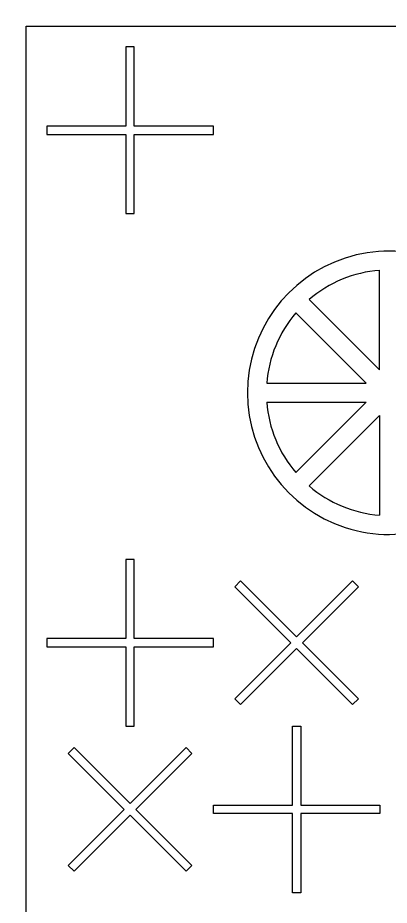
# Model space of a CAD drawing. Header units: inches. Extents: x -271009 to 5700, y -37000 to 38138.
# Drawn here: x -125000 to -122735, y -14032 to -8627 of the extents above; entities that cross this region are included whole.
import ezdxf

# ---------------------------------------------------------------- set-up
doc = ezdxf.new("R2010")
doc.units = ezdxf.units.IN
doc.header["$MEASUREMENT"] = 0

msp = doc.modelspace()

# ---------------------------------------------------------------- linework, layer by layer
for p, q in [((-124289.5, -8805.1), (-124340.3, -8805.1)), ((-124340.3, -8805.1), (-124340.3, -9287.2)), ((-124289.5, -9287.2), (-124289.5, -8805.1)), ((-124340.3, -9287.2), (-124822.4, -9287.2)), ((-124822.4, -9287.2), (-124822.4, -9338)), ((-123807.4, -9287.2), (-124289.5, -9287.2)), ((-123807.4, -9338), (-123807.4, -9287.2)), ((-124822.4, -9338), (-124340.3, -9338)), ((-124340.3, -9338), (-124340.3, -9820.1)), ((-124289.5, -9820.1), (-124289.5, -9338)), ((-124289.5, -9338), (-123807.4, -9338)), ((-124340.3, -9820.1), (-124289.5, -9820.1)), ((-122794.1, -10772.4), (-122794.1, -10165.7)), ((-123223, -10343.4), (-122794.1, -10772.4)), ((-123304.4, -10424.8), (-122875.4, -10853.7)), ((-123482.1, -10853.7), (-122875.4, -10853.7)), ((-123482.1, -10968.8), (-122875.4, -10968.8)), ((-123304.4, -11397.7), (-122875.4, -10968.8)), ((-123223, -11479.1), (-122794.1, -11050.1)), ((-122794.1, -11050.1), (-122794.1, -11656.8)), ((-124289.5, -11926.2), (-124340.3, -11926.2)), ((-124340.3, -11926.2), (-124340.3, -12408.4)), ((-124289.5, -12408.4), (-124289.5, -11926.2)), ((-123640.8, -12057), (-123676.7, -12092.8)), ((-123676.7, -12092.8), (-123335.8, -12433.7)), ((-123299.9, -12397.9), (-123640.8, -12057)), ((-122959, -12057), (-123299.9, -12397.9)), ((-123264, -12433.7), (-122923.1, -12092.8)), ((-122923.1, -12092.8), (-122959, -12057)), ((-124340.3, -12408.4), (-124822.4, -12408.4)), ((-124822.4, -12408.4), (-124822.4, -12459.1)), ((-123807.4, -12408.4), (-124289.5, -12408.4)), ((-123807.4, -12459.1), (-123807.4, -12408.4)), ((-124822.4, -12459.1), (-124340.3, -12459.1)), ((-124340.3, -12459.1), (-124340.3, -12941.2)), ((-124289.5, -12941.2), (-124289.5, -12459.1)), ((-124289.5, -12459.1), (-123807.4, -12459.1)), ((-123335.8, -12433.7), (-123676.7, -12774.7)), ((-123640.8, -12810.5), (-123299.9, -12469.6)), ((-123299.9, -12469.6), (-122959, -12810.5)), ((-122923.1, -12774.7), (-123264, -12433.7)), ((-123676.7, -12774.7), (-123640.8, -12810.5)), ((-122959, -12810.5), (-122923.1, -12774.7)), ((-124340.3, -12941.2), (-124289.5, -12941.2)), ((-123325.3, -13423.4), (-123325.3, -12941.2)), ((-123325.3, -12941.2), (-123274.5, -12941.2)), ((-123274.5, -12941.2), (-123274.5, -13423.4)), ((-124691.7, -13107.8), (-124655.8, -13072)), ((-124655.8, -13072), (-124314.9, -13412.9)), ((-124314.9, -13412.9), (-123974, -13072)), ((-123974, -13072), (-123938.1, -13107.8)), ((-124350.8, -13448.7), (-124691.7, -13107.8)), ((-123938.1, -13107.8), (-124279, -13448.7)), ((-124691.7, -13789.7), (-124350.8, -13448.7)), ((-124279, -13448.7), (-123938.1, -13789.7)), ((-123807.4, -13423.4), (-123325.3, -13423.4)), ((-123807.4, -13474.1), (-123807.4, -13423.4)), ((-123274.5, -13423.4), (-122792.4, -13423.4)), ((-122792.4, -13423.4), (-122792.4, -13474.1)), ((-124314.9, -13484.6), (-124655.8, -13825.5)), ((-123974, -13825.5), (-124314.9, -13484.6)), ((-123325.3, -13474.1), (-123807.4, -13474.1)), ((-123325.3, -13956.2), (-123325.3, -13474.1)), ((-122792.4, -13474.1), (-123274.5, -13474.1)), ((-123274.5, -13474.1), (-123274.5, -13956.2)), ((-124655.8, -13825.5), (-124691.7, -13789.7)), ((-123938.1, -13789.7), (-123974, -13825.5)), ((-123274.5, -13956.2), (-123325.3, -13956.2))]:
    msp.add_line(p, q)
msp.add_lwpolyline([(-137000, 35000, 6), (-113000, 35000)], format="xyb", close=True)
msp.add_lwpolyline([(-113885.8, -17204.2), (-124949.2, -17204.2), (-124949.2, -8678.2), (-113885.8, -8678.2)], close=True)
for radius, start, end in [(862.7, 36.0319, 323.9681), (747.7, 94.4117, 130.5883), (747.7, 139.4117, 175.5883), (747.7, 184.4117, 220.5883), (747.7, 229.4117, 265.5883)]:
    msp.add_arc((-122736.5, -10911.3), radius, start, end)

doc.saveas('drawing.dxf')
